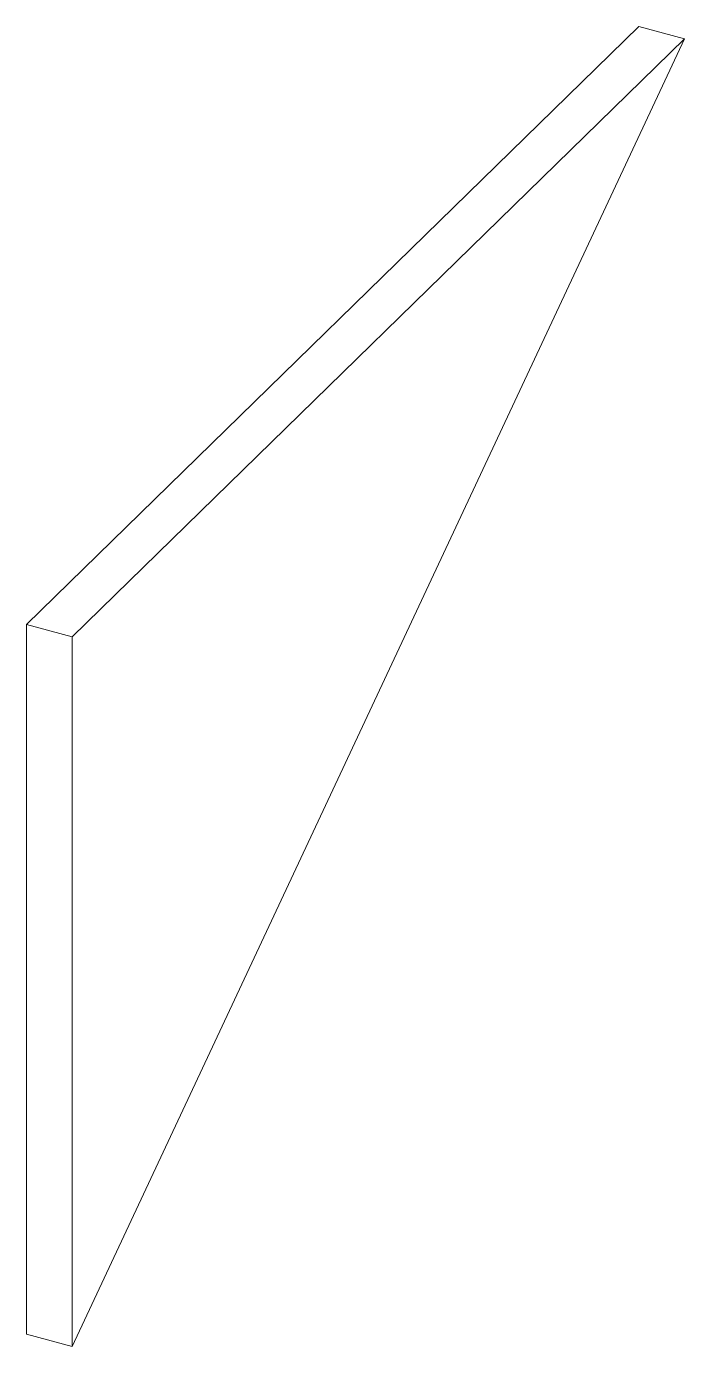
# Model space of a CAD drawing. Header units: millimetres. Extents: x -27.3 to 10.9, y -44.2 to 32.3.
import ezdxf

# ---------------------------------------------------------------- set-up
doc = ezdxf.new("R2010")
doc.units = ezdxf.units.MM

msp = doc.modelspace()

# ---------------------------------------------------------------- linework, layer by layer
at = {"color": 7, "linetype": 'Continuous', "lineweight": 15}
for p, q in [((8.211, 32.303), (-27.319, -2.376)), ((10.865, 31.582), (8.211, 32.303)), ((10.865, 31.582), (-24.666, -3.097)), ((-24.666, -44.241), (10.865, 31.582)), ((-24.666, -3.097), (-27.319, -2.376)), ((-27.319, -2.376), (-27.319, -43.52)), ((-24.666, -3.097), (-24.666, -44.241)), ((-24.666, -44.241), (-27.319, -43.52))]:
    msp.add_line(p, q, dxfattribs=at)

doc.saveas('drawing.dxf')
